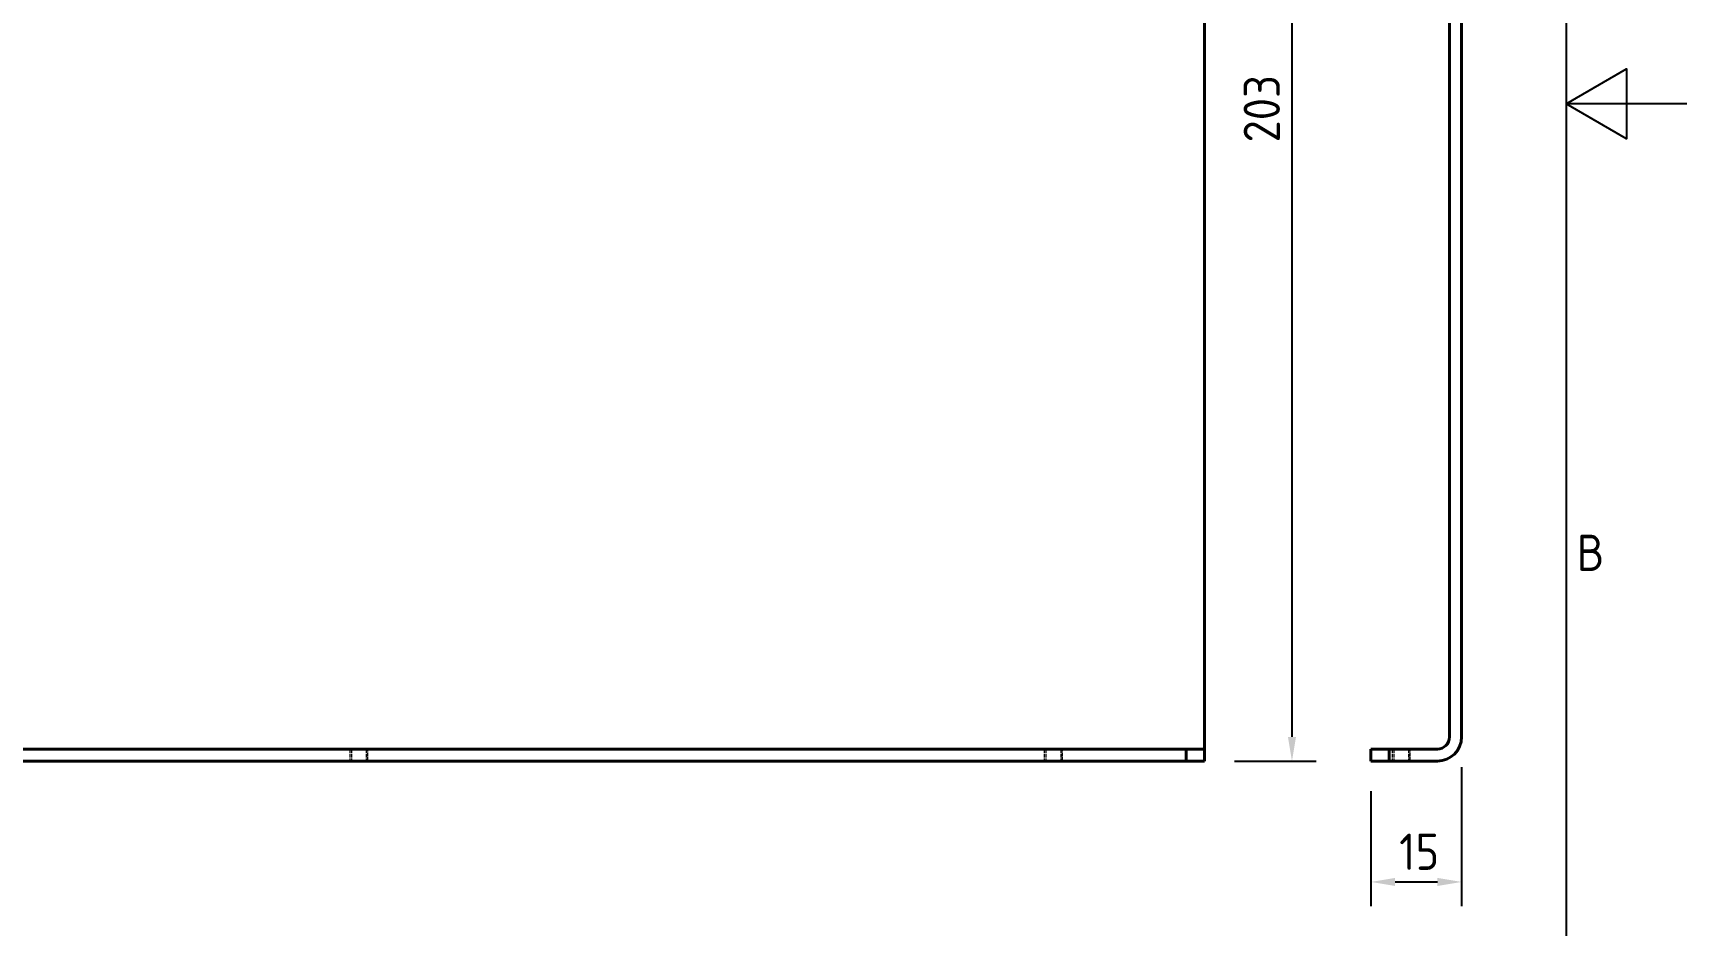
# Model space of a CAD drawing. Header units: millimetres. Extents: x 0 to 840, y 0 to 594.
# Drawn here: x 566.2 to 840, y 160.9 to 308.7 of the extents above; entities that cross this region are included whole.
import ezdxf

# ---------------------------------------------------------------- set-up
doc = ezdxf.new("R2010")
doc.units = ezdxf.units.MM
doc.header["$LTSCALE"] = 2
doc.linetypes.add('DASHED', pattern=[0.2067, 0.1654, -0.0413])
doc.layers.get('0').update_dxf_attribs({"color": 3, "lineweight": 25})
for name, color, linetype, lineweight in [('가려진 것(ISO)', 2, 'DASHED', 18), ('가시적인 것(ISO)', 3, 'Continuous', 40), ('경계(ISO)', 7, 'Continuous', 25), ('치수(ISO)', 2, 'Continuous', 25)]:
    doc.layers.add(name, color=color, linetype=linetype, lineweight=lineweight)
doc.styles.add('문자 텍스트_M2B', font='isocp.shx')
doc.styles.add('치수 텍스트_PSTEK_POSCO', font='isocp.shx')
doc.dimstyles.new('치수_PSTEK_POSCO', dxfattribs={"dimscale": 2, "dimtxt": 3, "dimasz": 2, "dimexe": 2, "dimexo": 2.5, "dimgap": 1, "dimtad": 1, "dimrnd": 1e-08, "dimdsep": 46, "dimtxsty": '치수 텍스트_PSTEK_POSCO', "dimcen": 0.09, "dimdle": 10, "dimclrd": 7, "dimclre": 7, "dimclrt": 2, "dimadec": 1, "dimazin": 2, "dimtfac": 1, "dimtmove": 0, "dimatfit": 3, "dimfxl": 0, "dimtolj": 1, "dimlwd": -1, "dimlwe": -1, "dimarcsym": 0})

# ---------------------------------------------------------------- blocks, each defined once
blk = doc.blocks.new('경계 Default Border')
at = {"layer": '경계(ISO)', "flags": 128}
for points in [[(10, 10), (10, 287.0000076293945), (410, 287.0000076293945), (410, 10), (10, 10)], [(420, 148.5000038146973), (410, 148.5000038146973), (415, 151.3867473602295), (415, 145.6132507324219), (410, 148.5000038146973)]]:
    blk.add_lwpolyline(points, dxfattribs=at)
at = {"layer": '경계(ISO)', "color": 2, "insert": (410.878270202895, 109.8463944559917), "char_height": 3.00000011920929, "attachment_point": 7, "style": '문자 텍스트_M2B'}
blk.add_mtext('B', dxfattribs=at)
blk = doc.blocks.new('*D40')
at = {"layer": 'Defpoints', "color": 0, "transparency": 16777216}
for p in [(802.6805642310815, 192.20659702272), (787.6805642310807, 188.2065970227198), (802.6805642310815, 168.2065970227198)]:
    blk.add_point(p, dxfattribs=at)
at = {"layer": '치수(ISO)', "color": 7, "transparency": 16777216}
for p, q in [((802.6805642310815, 187.20659702272), (802.6805642310815, 164.2065970227198)), ((787.6805642310807, 183.2065970227198), (787.6805642310807, 164.2065970227198)), ((791.6805642310807, 168.2065970227198), (798.6805642310815, 168.2065970227198))]:
    blk.add_line(p, q, dxfattribs=at)
for points in [[(791.6805642310807, 168.8732636893865), (791.6805642310807, 167.5399303560532), (787.6805642310807, 168.2065970227198)], [(798.6805642310815, 168.8732636893865), (798.6805642310815, 167.5399303560532), (802.6805642310815, 168.2065970227198)]]:
    blk.add_solid(points, dxfattribs=at)
at = {"layer": '치수(ISO)', "color": 2, "transparency": 16777216, "insert": (792.356300162369, 173.2065970227198), "char_height": 6, "attachment_point": 4, "style": '치수 텍스트_PSTEK_POSCO'}
blk.add_mtext('\\A1;15', dxfattribs=at)
blk = doc.blocks.new('*D62')
at = {"layer": 'Defpoints', "color": 0, "transparency": 16777216}
for p in [(757.0967683627146, 391.20659702272), (760.0967683627143, 188.2065970227198), (774.6070739827362, 188.2065970227198)]:
    blk.add_point(p, dxfattribs=at)
at = {"layer": '치수(ISO)', "color": 7, "transparency": 16777216}
for p, q in [((762.0967683627146, 391.20659702272), (778.6070739827363, 391.20659702272)), ((774.6070739827363, 387.20659702272), (774.6070739827362, 192.2065970227198)), ((765.0967683627143, 188.2065970227198), (778.6070739827362, 188.2065970227198))]:
    blk.add_line(p, q, dxfattribs=at)
for points in [[(773.9404073160697, 387.20659702272), (775.273740649403, 387.20659702272), (774.6070739827363, 391.20659702272)], [(773.9404073160696, 192.2065970227198), (775.2737406494028, 192.2065970227198), (774.6070739827362, 188.2065970227198)]]:
    blk.add_solid(points, dxfattribs=at)
at = {"layer": '치수(ISO)', "color": 2, "transparency": 16777216, "insert": (769.6064834315551, 290.6061518516457), "char_height": 6, "attachment_point": 4, "rotation": 90, "style": '치수 텍스트_PSTEK_POSCO'}
blk.add_mtext('\\A1;203', dxfattribs=at)

msp = doc.modelspace()

# ---------------------------------------------------------------- linework, layer by layer
at = {"layer": '가려진 것(ISO)', "ltscale": 1.904596567153931}
for p, q in [((618.5967683627144, 190.2065970227199), (618.5967683627144, 188.2065970227199)), ((618.8672683627144, 190.2065970227199), (618.8672683627144, 188.2065970227199)), ((621.3262683627145, 190.2065970227199), (621.3262683627145, 188.2065970227199)), ((621.5967683627143, 188.2065970227199), (621.5967683627143, 190.2065970227199)), ((733.5967683627143, 190.2065970227198), (733.5967683627143, 188.2065970227199)), ((733.8672683627144, 190.2065970227198), (733.8672683627144, 188.2065970227199)), ((736.3262683627145, 190.2065970227198), (736.3262683627145, 188.2065970227199)), ((736.5967683627144, 188.2065970227199), (736.5967683627144, 190.2065970227198)), ((791.180564231074, 190.2065970227198), (791.180564231074, 188.2065970227199)), ((791.4510642310739, 190.2065970227198), (791.4510642310739, 188.2065970227199)), ((793.910064231074, 190.2065970227198), (793.910064231074, 188.2065970227199)), ((794.180564231074, 188.2065970227199), (794.180564231074, 190.2065970227198))]:
    msp.add_line(p, q, dxfattribs=at)
at = {"layer": '가시적인 것(ISO)'}
for p, q in [((760.0967683627143, 388.20659702272), (760.0967683627143, 192.20659702272)), ((800.6805642310815, 388.20659702272), (800.6805642310815, 192.20659702272)), ((802.6805642310815, 388.20659702272), (802.6805642310815, 192.20659702272)), ((760.0967683627143, 190.2065970227199), (760.0967683627143, 192.2065970227199)), ((33.09676836271436, 190.20659702272), (757.0967683627144, 190.2065970227198)), ((760.0967683627143, 190.2065970227198), (757.0967683627144, 190.2065970227198)), ((757.0967683627144, 190.2065970227198), (757.0967683627144, 188.2065970227198)), ((760.0967683627143, 188.2065970227198), (760.0967683627143, 190.2065970227198)), ((790.6805642310815, 190.2065970227198), (787.6805642310807, 190.2065970227198)), ((787.6805642310807, 190.2065970227198), (787.6805642310807, 188.2065970227198)), ((790.6805642310815, 188.2065970227198), (790.6805642310815, 190.2065970227198)), ((790.6805642310815, 190.2065970227198), (798.6805642310815, 190.2065970227199)), ((33.09676836271436, 188.20659702272), (757.0967683627144, 188.2065970227198)), ((757.0967683627144, 188.2065970227198), (760.0967683627143, 188.2065970227198)), ((787.6805642310807, 188.2065970227198), (790.6805642310815, 188.2065970227198)), ((790.6805642310815, 188.2065970227198), (798.6805642310815, 188.2065970227199))]:
    msp.add_line(p, q, dxfattribs=at)
for radius in [3.999999999999986, 1.999999999999993]:
    msp.add_arc((798.6805642310815, 192.2065970227199), radius, 270, 0, dxfattribs=at)

# ---------------------------------------------------------------- block references
at = {"xscale": 2, "yscale": 2, "zscale": 2}
msp.add_blockref('경계 Default Border', (0, 0), dxfattribs=at)

# ---------------------------------------------------------------- dimensions: what is measured, and where the dimension line sits
at = {"layer": '치수(ISO)', "color": 7}
for base, p1, p2, angle, picture, middle in [((774.6070739827362, 188.2065970227198), (757.0967683627146, 391.20659702272), (760.0967683627143, 188.2065970227198), 270, '*D62', (774.6070739827362, 296.2065970227198)), ((802.6805642310815, 168.2065970227198), (787.6805642310807, 188.2065970227198), (802.6805642310815, 192.20659702272), 180, '*D40', (795.180564231081, 168.2065970227198))]:
    dim = msp.add_linear_dim(base=base, p1=p1, p2=p2, angle=angle, dimstyle='치수_PSTEK_POSCO', override={"dimdec": 2, "dimtp": 0, "dimtm": -0, "dimtdec": 2, "dimtofl": 0, "dimatfit": 1}, dxfattribs=at)
    dim.commit()
    dim.dimension.update_dxf_attribs({"geometry": picture, "text_midpoint": middle, "dimtype": 160})

doc.saveas('drawing.dxf')
